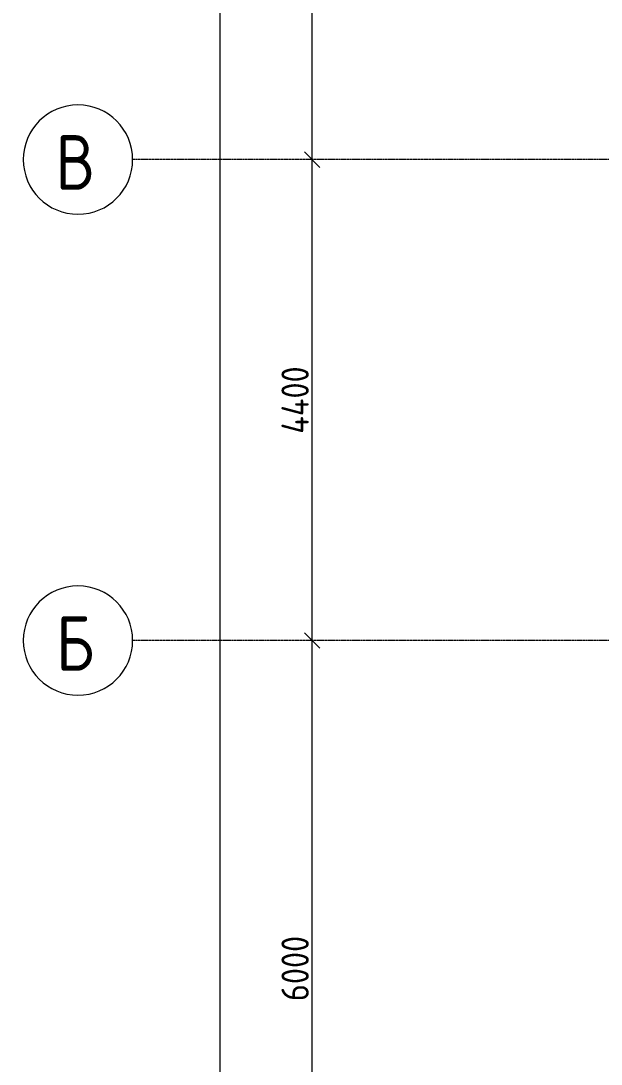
# Model space of a CAD drawing. Header units: millimetres. Extents: x -60946 to 138510, y -262288 to 24501.
# Drawn here: x -26253 to -20946, y -203498 to -193954 of the extents above; entities that cross this region are included whole.
import ezdxf

# ---------------------------------------------------------------- set-up
doc = ezdxf.new("R2010")
doc.units = ezdxf.units.MM
doc.linetypes.add('ADSK_Линия сетки', pattern=[25, 20, -2.5, 0, -2.5])
doc.layers.add('Оси', color=7, linetype='Continuous', lineweight=9)
doc.layers.add('Размеры', color=7, linetype='Continuous', lineweight=9)
doc.styles.add('GOST Common', font='', dxfattribs={"width": 0.9, "height": 500})
doc.styles.add('GOST Common_2', font='', dxfattribs={"width": 0.9, "height": 250})
doc.styles.get('GOST Common').set_extended_font_data('GOST Common')
doc.styles.get('GOST Common_2').set_extended_font_data('GOST Common')
doc.dimstyles.new('ADSK_Основной_2_5_мм', dxfattribs={"dimscale": 304.8, "dimtxt": 251.428749, "dimasz": 0.463911, "dimexe": 0.492126, "dimexo": 0.984252, "dimgap": 0.098425, "dimtad": 1, "dimrnd": 0.01, "dimdsep": 46, "dimtxsty": 'GOST Common_2', "dimblk1": 'OBLIQUE', "dimblk2": 'OBLIQUE', "dimsah": 1, "dimcen": 0.09, "dimdle": 0.492126, "dimazin": 2, "dimtfac": 1, "dimtdec": 4, "dimtix": 1, "dimtmove": 0, "dimatfit": 3, "dimfxl": 1, "dimtvp": 1, "dimtolj": 1, "dimtzin": 0, "dimlwd": 20, "dimlwe": 20, "dimarcsym": 2})

# ---------------------------------------------------------------- blocks, each defined once
blk = doc.blocks.new('Ось сетки - Круг_Ø10 мм-8259-Кладочный план 4-го этажа')
at = {"layer": 'Оси', "lineweight": 20}
for start, end in [(360, 180), (180, 360)]:
    blk.add_arc((0, 0), 5, start, end, dxfattribs=at)
blk = doc.blocks.new('_Oblique')
at = {"color": 0, "linetype": 'ByBlock', "lineweight": -2}
blk.add_line((-0.5, -0.5), (0.5, 0.5), dxfattribs=at)
blk = doc.blocks.new('*D5862')
at = {"layer": 'Defpoints', "color": 0, "transparency": 16777216}
for p in [(-23689.9, -199623.5), (-23590, -199623.5), (-23689.9, -205623.5)]:
    blk.add_point(p, dxfattribs=at)
at = {"layer": 'Размеры', "color": 0, "lineweight": 20, "transparency": 16777216}
for p, q in [((-23590, -205773.5), (-23590, -199473.5)), ((-23389.9, -199623.5), (-23440, -199623.5)), ((-23389.9, -205623.5), (-23440, -205623.5))]:
    blk.add_line(p, q, dxfattribs=at)
at = {"layer": 'Размеры', "color": 0, "lineweight": 20, "transparency": 16777216, "xscale": 141.4, "yscale": 141.4, "zscale": 141.4}
for p, rotation in [((-23590, -199623.5), 90), ((-23590, -205623.5), 270)]:
    blk.add_blockref('_Oblique', p, dxfattribs=dict(at, rotation=rotation))
at = {"layer": 'Размеры', "color": 0, "lineweight": 9, "transparency": 16777216, "insert": (-23745, -202623.5), "char_height": 250, "width": 756.843, "attachment_point": 5, "rotation": 90, "style": 'GOST Common_2'}
blk.add_mtext('\\A1;6000', dxfattribs=at)
blk = doc.blocks.new('*D5863')
at = {"layer": 'Defpoints', "color": 0, "transparency": 16777216}
for p in [(-23689.9, -195223.5), (-23590, -195223.5), (-23689.9, -199623.5)]:
    blk.add_point(p, dxfattribs=at)
at = {"layer": 'Размеры', "color": 0, "lineweight": 20, "transparency": 16777216}
for p, q in [((-23590, -199773.5), (-23590, -195073.5)), ((-23389.9, -195223.5), (-23440, -195223.5)), ((-23389.9, -199623.5), (-23440, -199623.5))]:
    blk.add_line(p, q, dxfattribs=at)
at = {"layer": 'Размеры', "color": 0, "lineweight": 20, "transparency": 16777216, "xscale": 141.4, "yscale": 141.4, "zscale": 141.4}
for p, rotation in [((-23590, -195223.5), 90), ((-23590, -199623.5), 270)]:
    blk.add_blockref('_Oblique', p, dxfattribs=dict(at, rotation=rotation))
at = {"layer": 'Размеры', "color": 0, "lineweight": 9, "transparency": 16777216, "insert": (-23745, -197423.5), "char_height": 250, "width": 807.981, "attachment_point": 5, "rotation": 90, "style": 'GOST Common_2'}
blk.add_mtext('\\A1;4400', dxfattribs=at)
blk = doc.blocks.new('*D5864')
at = {"layer": 'Defpoints', "color": 0, "transparency": 16777216}
for p in [(-23689.9, -189223.5), (-23590, -189223.5), (-23689.9, -195223.5)]:
    blk.add_point(p, dxfattribs=at)
at = {"layer": 'Размеры', "color": 0, "lineweight": 20, "transparency": 16777216}
for p, q in [((-23590, -195373.5), (-23590, -189073.5)), ((-23389.9, -189223.5), (-23440, -189223.5)), ((-23389.9, -195223.5), (-23440, -195223.5))]:
    blk.add_line(p, q, dxfattribs=at)
at = {"layer": 'Размеры', "color": 0, "lineweight": 20, "transparency": 16777216, "xscale": 141.4, "yscale": 141.4, "zscale": 141.4}
for p, rotation in [((-23590, -189223.5), 90), ((-23590, -195223.5), 270)]:
    blk.add_blockref('_Oblique', p, dxfattribs=dict(at, rotation=rotation))
at = {"layer": 'Размеры', "color": 0, "lineweight": 9, "transparency": 16777216, "insert": (-23745, -192223.5), "char_height": 250, "width": 756.843, "attachment_point": 5, "rotation": 90, "style": 'GOST Common_2'}
blk.add_mtext('\\A1;6000', dxfattribs=at)
blk = doc.blocks.new('*D5868')
at = {"layer": 'Defpoints', "color": 0, "transparency": 16777216}
for p in [(-24529.9, -174823.5), (-24430, -174823.5), (-24529.9, -205623.5)]:
    blk.add_point(p, dxfattribs=at)
at = {"layer": 'Размеры', "color": 0, "lineweight": 20, "transparency": 16777216}
for p, q in [((-24430, -205773.5), (-24430, -174673.5)), ((-24229.9, -174823.5), (-24280, -174823.5)), ((-24229.9, -205623.5), (-24280, -205623.5))]:
    blk.add_line(p, q, dxfattribs=at)
at = {"layer": 'Размеры', "color": 0, "lineweight": 20, "transparency": 16777216, "xscale": 141.4, "yscale": 141.4, "zscale": 141.4}
for p, rotation in [((-24430, -174823.5), 90), ((-24430, -205623.5), 270)]:
    blk.add_blockref('_Oblique', p, dxfattribs=dict(at, rotation=rotation))
at = {"layer": 'Размеры', "color": 0, "lineweight": 9, "transparency": 16777216, "insert": (-24585, -190223.5), "char_height": 250, "width": 946.054, "attachment_point": 5, "rotation": 90, "style": 'GOST Common_2'}
blk.add_mtext('\\A1;30800', dxfattribs=at)

msp = doc.modelspace()

# ---------------------------------------------------------------- linework, layer by layer
at = {"layer": 'Оси', "linetype": 'ADSK_Линия сетки', "lineweight": 5}
for p, q in [((62563.3938, -195223.4914), (-25230.7352, -195223.4914)), ((62563.3938, -199623.4914), (-25230.7352, -199623.4914))]:
    msp.add_line(p, q, dxfattribs=at)

# ---------------------------------------------------------------- block references
at = {"layer": 'Оси', "lineweight": 20, "xscale": 99.99999999999993, "yscale": 99.99999999999993, "zscale": 99.99999999999993, "rotation": 89.9999999999998}
for p in [(-25730.7352, -195223.4914), (-25730.7352, -199623.4914)]:
    msp.add_blockref('Ось сетки - Круг_Ø10 мм-8259-Кладочный план 4-го этажа', p, dxfattribs=at)

# ---------------------------------------------------------------- texts
at = {"layer": 'Оси', "char_height": 500, "attachment_point": 1, "style": 'GOST Common'}
for s, insert, width in [('\\fGOST Common|b0|i0|c204|p34|;\\W.9;В', (-25936.0123, -194998.9325), 447.341625), ('\\fGOST Common|b0|i0|c204|p34|;\\W.9;Б', (-25932.8623, -199398.9325), 440.126437)]:
    msp.add_mtext(s, dxfattribs=dict(at, insert=insert, width=width))

# ---------------------------------------------------------------- dimensions: what is measured, and where the dimension line sits
at = {"layer": 'Размеры', "lineweight": 9}
for base, p1, p2, override, picture, middle in [((-24429.9613, -174823.4914), (-24529.9462, -205623.4914), (-24529.9462, -174823.4914), {"dimpost": '<>', "dimfxl": 30800}, '*D5868', (-24584.9613, -190223.4914)), ((-23589.9613, -189223.4914), (-23689.9462, -195223.4914), (-23689.9462, -189223.4914), {"dimpost": '<>', "dimfxl": 6000}, '*D5864', (-23744.9613, -192223.4914)), ((-23589.9613, -195223.4914), (-23689.9462, -199623.4914), (-23689.9462, -195223.4914), {"dimpost": '<>', "dimfxl": 4400}, '*D5863', (-23744.9613, -197423.4914)), ((-23589.9613, -199623.4914), (-23689.9462, -205623.4914), (-23689.9462, -199623.4914), {"dimpost": '<>', "dimfxl": 6000}, '*D5862', (-23744.9613, -202623.4914))]:
    dim = msp.add_linear_dim(base=base, p1=p1, p2=p2, angle=90, dimstyle='ADSK_Основной_2_5_мм', override=override, dxfattribs=at)
    dim.commit()
    dim.dimension.update_dxf_attribs({"geometry": picture, "text_midpoint": middle})

doc.saveas('drawing.dxf')
